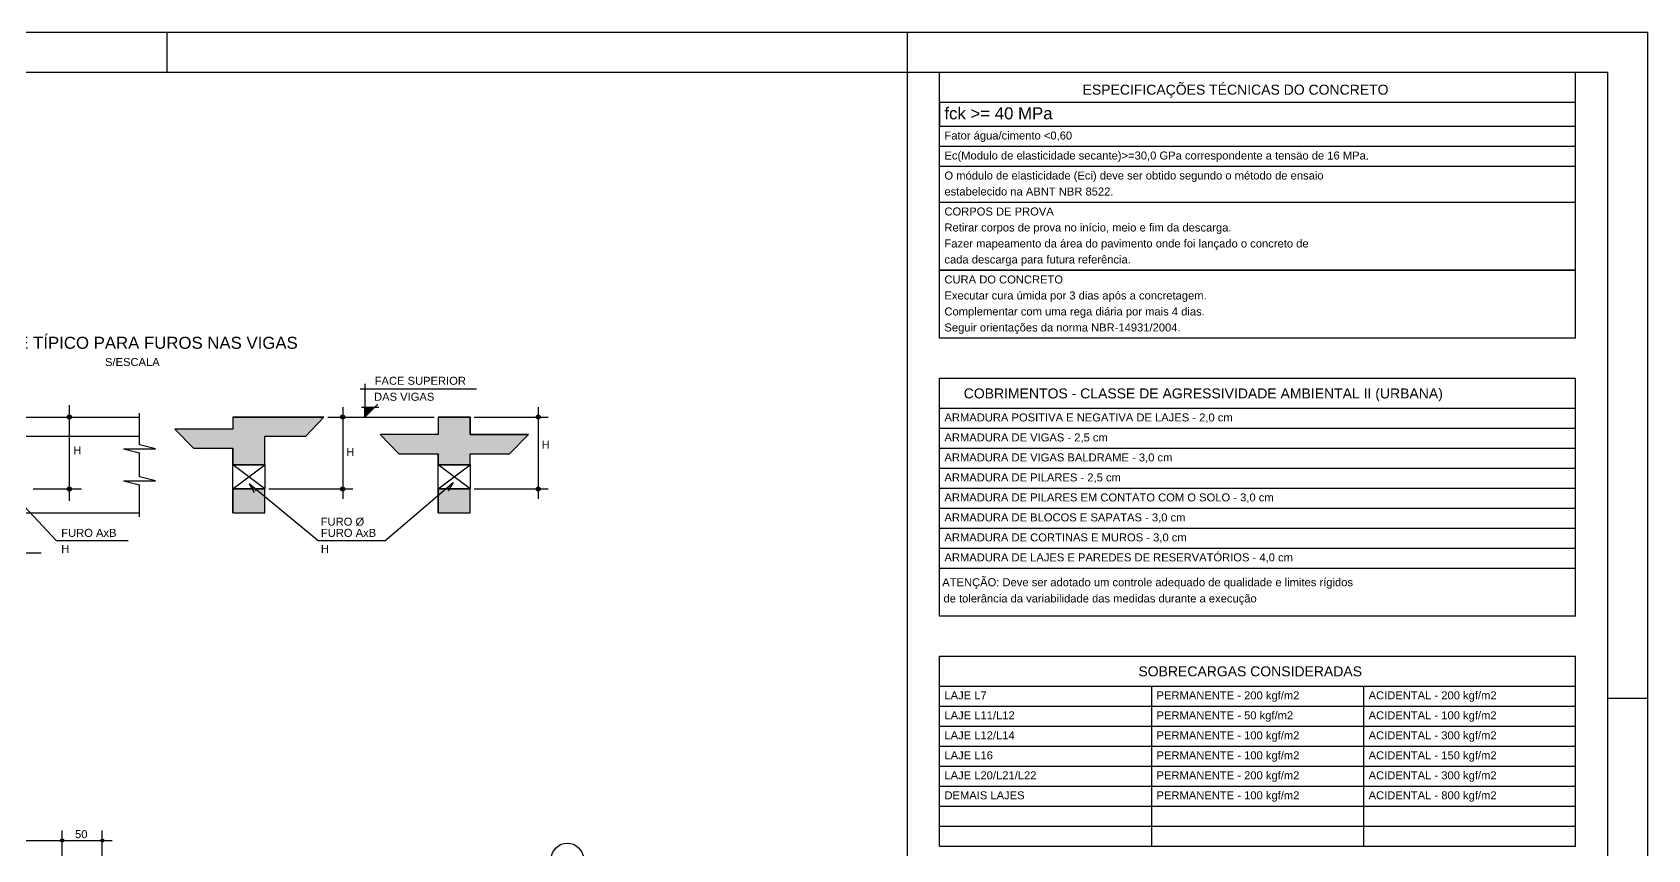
# Model space of a CAD drawing. Header units: millimetres. Extents: x 787 to 8287, y -592 to 17063.
# Drawn here: x 6269 to 8287, y 16041 to 17063 of the extents above; entities that cross this region are included whole.
import ezdxf

# ---------------------------------------------------------------- set-up
doc = ezdxf.new("R2010")
doc.units = ezdxf.units.MM
for name, color, linetype in [('1', 1, 'Continuous'), ('10', 10, 'Continuous'), ('4', 4, 'Continuous'), ('6', 6, 'Continuous'), ('8', 8, 'Continuous')]:
    doc.layers.add(name, color=color, linetype=linetype)
doc.styles.get("Standard").update_dxf_attribs({"font": 'arial.ttf'})

msp = doc.modelspace()

# ---------------------------------------------------------------- linework, layer by layer
at = {"layer": '1', "linetype": 'Continuous'}
for p, q in [((787.2, 17063.07), (8287.2, 17063.07)), ((6437.2, 17013.07), (6437.2, 17063.07)), ((7362.2, 17013.07), (7362.2, 17063.07)), ((7362.2, 17013.07), (7362.2, 17063.07)), ((7362.2, 17013.07), (7362.2, 17063.07)), ((7362.2, 17013.07), (7362.2, 17063.07)), ((7362.2, 17013.07), (7362.2, 17063.07)), ((7362.2, 17013.07), (7362.2, 17063.07)), ((7362.2, 17013.07), (7362.2, 17063.07)), ((7362.2, 17013.07), (7362.2, 17063.07)), ((7362.2, 17013.07), (7362.2, 17063.07)), ((7362.2, 17013.07), (7362.2, 17063.07)), ((8287.2, 12858.07), (8287.2, 17063.07)), ((7362.2, 12908.07), (7362.2, 17013.07)), ((7402.2, 16680.57), (7402.2, 17013.07)), ((8197.2, 16680.57), (8197.2, 17013.07)), ((7402.2, 16975.57), (8197.2, 16975.57)), ((7402.2, 16975.57), (7402.2, 16945.57)), ((7402.2, 16945.57), (8197.2, 16945.57)), ((7402.2, 16920.57), (8197.2, 16920.57)), ((7402.2, 16895.57), (8197.2, 16895.57)), ((7402.2, 16850.57), (8197.2, 16850.57)), ((8197.2, 16765.57), (7402.2, 16765.57)), ((7402.2, 16765.57), (8197.2, 16765.57)), ((8197.2, 16680.57), (7402.2, 16680.57)), ((6678.33, 16617.33), (6823.89, 16617.33)), ((6684.4, 16623.45), (6684.4, 16582.02)), ((7402.2, 16333.07), (7402.2, 16630.57)), ((7402.2, 16630.57), (8197.2, 16630.57)), ((8197.2, 16333.07), (8197.2, 16630.57)), ((6315.14, 16597.02), (6315.14, 16477.02)), ((6656.68, 16594.52), (6656.68, 16479.51)), ((6680.15, 16594.23), (6701.97, 16594.23)), ((6684.4, 16582.02), (6700.55, 16598.17)), ((6900.98, 16594.52), (6900.98, 16479.51)), ((7402.2, 16593.07), (8197.2, 16593.07)), ((7402.2, 16593.07), (7402.2, 16593.07)), ((6402.69, 16547.02), (6402.69, 16587.02)), ((6637.94, 16582.02), (6771.05, 16582.02)), ((6821.05, 16582.02), (6913.48, 16582.02)), ((5967.3, 16558.02), (6402.69, 16558.02)), ((7402.2, 16568.07), (8197.2, 16568.07)), ((6382.69, 16542.02), (6422.69, 16542.02)), ((6382.69, 16542.02), (6402.69, 16537.02)), ((6422.69, 16542.02), (6402.69, 16547.02)), ((6402.69, 16507.02), (6402.69, 16537.02)), ((7402.2, 16543.07), (8197.2, 16543.07)), ((6519.48, 16492.02), (6559.49, 16522.02)), ((6559.49, 16492.02), (6519.48, 16522.02)), ((6519.48, 16492.02), (6519.48, 16522.02)), ((6559.49, 16522.02), (6559.49, 16492.02)), ((6776.05, 16492.02), (6816.05, 16522.02)), ((6816.05, 16492.02), (6776.05, 16522.02)), ((6776.05, 16492.02), (6776.05, 16522.02)), ((6816.05, 16522.02), (6816.05, 16492.02)), ((7402.2, 16518.07), (8197.2, 16518.07)), ((6270.14, 16492.02), (6330.14, 16492.02)), ((6382.69, 16502.02), (6422.69, 16502.02)), ((6382.69, 16502.02), (6402.69, 16497.02)), ((6422.69, 16502.02), (6402.69, 16507.02)), ((6402.69, 16457.02), (6402.69, 16497.02)), ((6564.49, 16492.01), (6669.18, 16492.01)), ((6821.05, 16492.01), (6913.48, 16492.01)), ((7402.2, 16493.07), (8197.2, 16493.07)), ((7402.2, 16468.07), (8197.2, 16468.07)), ((7402.2, 16443.07), (8197.2, 16443.07)), ((6190.14, 16412.02), (6280.14, 16412.02)), ((7402.2, 16418.07), (8197.2, 16418.07)), ((7402.2, 16393.07), (8197.2, 16393.07)), ((8197.2, 16333.07), (7402.2, 16333.07)), ((7402.2, 16283.07), (8197.2, 16283.07)), ((7402.2, 16045.57), (7402.2, 16283.07)), ((7402.2, 16283.07), (8197.2, 16283.07)), ((8197.2, 16045.57), (8197.2, 16283.07)), ((7402.2, 16245.57), (8197.2, 16245.57)), ((7402.2, 16245.57), (7402.2, 16245.57)), ((7667.2, 16245.57), (7667.2, 16045.57)), ((7932.2, 16245.57), (7932.2, 16045.57)), ((8237.2, 16230.58), (8287.2, 16230.58)), ((7402.2, 16220.57), (8197.2, 16220.57)), ((7402.2, 16220.57), (7402.2, 16220.57)), ((7402.2, 16195.57), (8197.2, 16195.57)), ((7402.2, 16170.57), (8197.2, 16170.57)), ((7402.2, 16145.57), (8197.2, 16145.57)), ((7402.2, 16120.57), (8197.2, 16120.57)), ((7402.2, 16095.57), (8197.2, 16095.57)), ((7402.2, 16070.57), (8197.2, 16070.57)), ((5970.31, 16052.45), (6318.8, 16052.45)), ((6293.8, 16052.45), (6368.8, 16052.45)), ((6306.3, 16004.3), (6306.3, 16064.95)), ((6306.3, 16004.3), (6306.3, 16064.95)), ((6356.3, 16004.3), (6356.3, 16064.95)), ((7402.2, 16045.57), (8197.2, 16045.57))]:
    msp.add_line(p, q, dxfattribs=at)
for points in [[(6696.62, 16594.23), (6684.4, 16582.02), (6684.4, 16594.23), (6696.62, 16594.23)], [(6388.46, 16427.15), (6299.28, 16427.15), (6235.7, 16495.03), (6245.36, 16487.1), (6235.7, 16495.03), (6242.98, 16484.87)], [(6709.32, 16427.11), (6626.21, 16427.11), (6539.79, 16498.25), (6548.77, 16489.55), (6539.79, 16498.25), (6546.21, 16487.52)], [(6709.32, 16427.11), (6794.89, 16500.06), (6785.92, 16491.36), (6794.89, 16500.06), (6788.48, 16489.34)]]:
    msp.add_lwpolyline(points, dxfattribs=at)
for centre, radius in [((6315.14, 16582.02), 2.5), ((6315.14, 16582.02), 1.24), ((6656.68, 16582.02), 2.5), ((6656.68, 16582.02), 1.24), ((6900.98, 16582.02), 2.5), ((6900.98, 16582.02), 1.24), ((6315.14, 16492.02), 2.5), ((6315.14, 16492.02), 1.24), ((6656.68, 16492.01), 2.5), ((6656.68, 16492.01), 1.24), ((6900.98, 16492.01), 2.5), ((6900.98, 16492.01), 1.24), ((6306.3, 16052.45), 2), ((6306.3, 16052.45), 2), ((6306.3, 16052.45), 1), ((6306.3, 16052.45), 1), ((6356.3, 16052.45), 2), ((6356.3, 16052.45), 1), ((6937.37, 16029.34), 20)]:
    msp.add_circle(centre, radius, dxfattribs=at)
for points in [[(6696.62, 16594.23), (6684.4, 16582.02), (6684.4, 16594.23)], [(6696.62, 16594.23), (6684.4, 16594.23), (6696.62, 16594.23)]]:
    msp.add_solid(points, dxfattribs=at)
at = {"layer": '10', "linetype": 'Continuous'}
for points in [[(6470.14, 16543.02), (6519.48, 16543.02), (6519.48, 16522.02), (6559.49, 16522.02), (6559.49, 16558.02), (6610.43, 16558.02), (6632.94, 16582.02), (6519.48, 16582.02), (6519.48, 16567.02), (6446.77, 16567.02), (6470.14, 16543.02)], [(6726.7, 16535.95), (6776.05, 16535.95), (6776.05, 16522.02), (6816.05, 16522.02), (6816.05, 16535.95), (6865.05, 16535.95), (6889.05, 16559.95), (6816.05, 16559.95), (6816.05, 16582.02), (6776.05, 16582.02), (6776.05, 16559.95), (6703.33, 16559.95), (6726.7, 16535.95)], [(6519.48, 16492.02), (6519.48, 16462.01), (6559.49, 16462.01), (6559.49, 16492.02), (6519.48, 16492.02)], [(6776.05, 16492.02), (6776.05, 16462.01), (6816.05, 16462.01), (6816.05, 16492.02), (6776.05, 16492.02)]]:
    msp.add_lwpolyline(points, dxfattribs=at)
at = {"layer": '6', "linetype": 'Continuous'}
for p, q in [((5967.3, 16582.02), (6402.69, 16582.02)), ((6519.48, 16582.02), (6632.94, 16582.02)), ((6519.48, 16582.02), (6519.48, 16567.02)), ((6776.05, 16582.02), (6816.05, 16582.02)), ((6776.05, 16582.02), (6776.05, 16559.95)), ((6816.05, 16582.02), (6816.05, 16559.95)), ((6519.48, 16567.02), (6446.77, 16567.02)), ((6559.49, 16558.02), (6610.43, 16558.02)), ((6559.49, 16522.02), (6559.49, 16558.02)), ((6776.05, 16559.95), (6703.33, 16559.95)), ((6816.05, 16559.95), (6889.05, 16559.95)), ((6470.14, 16543.02), (6519.48, 16543.02)), ((6519.48, 16522.02), (6519.48, 16543.02)), ((6726.7, 16535.95), (6776.05, 16535.95)), ((6776.05, 16522.02), (6776.05, 16535.95)), ((6816.05, 16522.02), (6816.05, 16535.95)), ((6816.05, 16535.95), (6865.05, 16535.95)), ((6559.49, 16522.02), (6519.48, 16522.02)), ((6816.05, 16522.02), (6776.05, 16522.02)), ((6519.48, 16492.02), (6559.49, 16492.02)), ((6519.48, 16462.01), (6519.48, 16492.02)), ((6559.49, 16462.01), (6559.49, 16492.02)), ((6776.05, 16492.02), (6816.05, 16492.02)), ((6776.05, 16462.01), (6776.05, 16492.02)), ((6816.05, 16462.01), (6816.05, 16492.02)), ((5967.3, 16462.02), (6402.69, 16462.02)), ((6519.48, 16462.01), (6559.49, 16462.01)), ((6776.05, 16462.01), (6816.05, 16462.01))]:
    msp.add_line(p, q, dxfattribs=at)
for points in [[(6632.94, 16582.02), (6519.48, 16582.02), (6559.49, 16558.02)], [(6559.49, 16558.02), (6519.48, 16582.02), (6559.49, 16522.02)], [(6519.48, 16582.02), (6519.48, 16567.02), (6559.49, 16522.02)], [(6610.43, 16558.02), (6632.94, 16582.02), (6559.49, 16558.02)], [(6776.05, 16559.95), (6816.05, 16522.02), (6776.05, 16582.02)], [(6776.05, 16582.02), (6816.05, 16522.02), (6816.05, 16582.02)], [(6816.05, 16522.02), (6816.05, 16535.95), (6816.05, 16582.02)], [(6816.05, 16582.02), (6816.05, 16535.95), (6816.05, 16559.95)], [(6470.14, 16543.02), (6519.48, 16567.02), (6446.77, 16567.02)], [(6519.48, 16567.02), (6470.14, 16543.02), (6519.48, 16543.02)], [(6559.49, 16522.02), (6519.48, 16567.02), (6519.48, 16543.02)], [(6776.05, 16559.95), (6703.33, 16559.95), (6726.7, 16535.95)], [(6776.05, 16559.95), (6726.7, 16535.95), (6776.05, 16535.95)], [(6776.05, 16559.95), (6776.05, 16535.95), (6816.05, 16522.02)], [(6816.05, 16535.95), (6865.05, 16535.95), (6816.05, 16559.95)], [(6816.05, 16559.95), (6865.05, 16535.95), (6889.05, 16559.95)], [(6559.49, 16522.02), (6519.48, 16543.02), (6519.48, 16522.02)], [(6776.05, 16535.95), (6776.05, 16522.02), (6816.05, 16522.02)], [(6519.48, 16492.02), (6519.48, 16462.01), (6559.49, 16462.01)], [(6519.48, 16492.02), (6559.49, 16462.01), (6559.49, 16492.02)], [(6519.48, 16492.02), (6559.49, 16492.02), (6519.48, 16492.02)], [(6776.05, 16492.02), (6776.05, 16462.01), (6816.05, 16462.01)], [(6776.05, 16492.02), (6816.05, 16462.01), (6816.05, 16492.02)], [(6776.05, 16492.02), (6816.05, 16492.02), (6776.05, 16492.02)]]:
    msp.add_solid(points, dxfattribs=at)
at = {"layer": '8', "linetype": 'Continuous'}
for p in [(912.2, 17013.07), (8237.2, 12908.07)]:
    msp.add_line(p, (8237.2, 17013.07), dxfattribs=at)

# ---------------------------------------------------------------- texts
at = {"layer": '1', "linetype": 'Continuous'}
for s, height, p in [('ESPECIFICAÇÕES TÉCNICAS DO CONCRETO', 12.5, (7581.15, 16985.05)), ('fck >= 40 MPa', 15, (7408.52, 16954.2)), ('Fator água/cimento <0,60', 10, (7408.52, 16928.98)), ('Ec(Modulo de elasticidade secante)>=30,0 GPa correspondente a tensäo de 16 MPa.', 10, (7408.52, 16903.98)), ('O módulo de elasticidade (Eci) deve ser obtido segundo o método de ensaio', 10, (7408.52, 16878.98)), ('estabelecido na ABNT NBR 8522.', 10, (7408.52, 16858.98)), ('CORPOS DE PROVA', 10, (7408.52, 16833.98)), ('Retirar corpos de prova no início, meio e fim da descarga.', 10, (7408.52, 16813.98)), ('Fazer mapeamento da área do pavimento onde foi lançado o concreto de', 10, (7408.52, 16793.98)), ('cada descarga para futura referência.', 10, (7408.52, 16773.98)), ('CURA DO CONCRETO', 10, (7408.52, 16748.98)), ('Executar cura úmida por 3 dias após a concretagem.', 10, (7408.52, 16728.98)), ('Complementar com uma rega diária por mais 4 dias.', 10, (7408.52, 16708.98)), ('Seguir orientações da norma NBR-14931/2004.', 10, (7408.52, 16688.98)), ('S/ESCALA', 10, (6359.71, 16645.81)), ('FACE SUPERIOR', 10, (6696.62, 16622.33)), ('DAS VIGAS', 10, (6695.89, 16602.33)), ('COBRIMENTOS - CLASSE DE AGRESSIVIDADE AMBIENTAL II (URBANA)', 12.5, (7432.64, 16605.25)), ('ARMADURA POSITIVA E NEGATIVA DE LAJES - 2,0 cm', 10, (7408.52, 16576.48)), ('H', 10, (6905.24, 16542.6)), ('ARMADURA DE VIGAS - 2,5 cm', 10, (7408.52, 16551.48)), ('H', 10, (6320.14, 16535.47)), ('H', 10, (6661.15, 16533.38)), ('ARMADURA DE VIGAS BALDRAME - 3,0 cm', 10, (7408.52, 16526.48)), ('ARMADURA DE PILARES - 2,5 cm', 10, (7408.52, 16501.48)), ('ARMADURA DE PILARES EM CONTATO COM O SOLO - 3,0 cm', 10, (7408.52, 16476.48)), ('FURO %%c', 10, (6629.25, 16446.15)), ('ARMADURA DE BLOCOS E SAPATAS - 3,0 cm', 10, (7408.52, 16451.48)), ('FURO AxB', 10, (6305.02, 16432.15)), ('FURO AxB', 10, (6629.44, 16432.15)), ('ARMADURA DE CORTINAS E MUROS - 3,0 cm', 10, (7408.52, 16426.48)), ('H', 10, (6305.02, 16412.15)), ('H', 10, (6629.44, 16412.15)), ('ARMADURA DE LAJES E PAREDES DE RESERVATÓRIOS - 4,0 cm', 10, (7408.52, 16401.48)), ('ATENÇÃO: Deve ser adotado um controle adequado de qualidade e limites rígidos', 10, (7405.79, 16370.4)), ('de tolerância da variabilidade das medidas durante a execução', 10, (7407.34, 16350.13)), ('SOBRECARGAS CONSIDERADAS', 12.5, (7650.87, 16257.75)), ('LAJE L7', 10, (7408.52, 16228.98)), ('PERMANENTE - 200 kgf/m2', 10, (7673.52, 16228.98)), ('ACIDENTAL - 200 kgf/m2', 10, (7938.52, 16228.98)), ('LAJE L11/L12', 10, (7408.52, 16203.98)), ('PERMANENTE - 50 kgf/m2', 10, (7673.52, 16203.98)), ('ACIDENTAL - 100 kgf/m2', 10, (7938.52, 16203.98)), ('LAJE L12/L14', 10, (7408.52, 16178.98)), ('PERMANENTE - 100 kgf/m2', 10, (7673.52, 16178.98)), ('ACIDENTAL - 300 kgf/m2', 10, (7938.52, 16178.98)), ('LAJE L16', 10, (7408.52, 16153.98)), ('PERMANENTE - 100 kgf/m2', 10, (7673.52, 16153.98)), ('ACIDENTAL - 150 kgf/m2', 10, (7938.52, 16153.98)), ('LAJE L20/L21/L22', 10, (7408.52, 16128.98)), ('PERMANENTE - 200 kgf/m2', 10, (7673.52, 16128.98)), ('ACIDENTAL - 300 kgf/m2', 10, (7938.52, 16128.98)), ('DEMAIS LAJES', 10, (7408.52, 16103.98)), ('PERMANENTE - 100 kgf/m2', 10, (7673.52, 16103.98)), ('ACIDENTAL - 800 kgf/m2', 10, (7938.52, 16103.98)), ('50', 10, (6322.3, 16055.45))]:
    msp.add_text(s, height=height, dxfattribs=at).set_placement(p)
at = {"layer": '4', "linetype": 'Continuous'}
msp.add_text('DETALHE TÍPICO PARA FUROS NAS VIGAS', height=15, dxfattribs=at).set_placement((6167.42, 16667.33))

doc.saveas('drawing.dxf')
